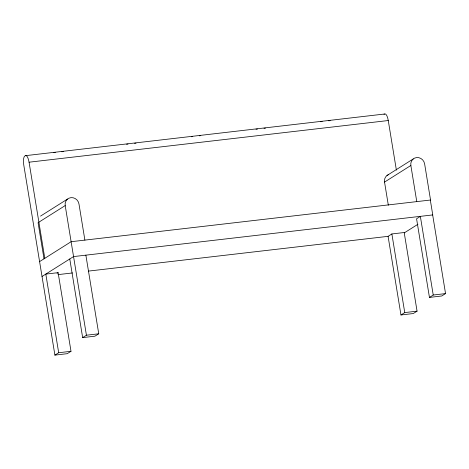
<?xml version="1.0" encoding="UTF-8"?>
<svg xmlns="http://www.w3.org/2000/svg" width="469" height="469" viewBox="0 0 469 469"><rect width="100%" height="100%" fill="white"/><g stroke="black" fill="none" stroke-linecap="round" stroke-linejoin="round"><path stroke-width="0.7" d="M396.387 170.136L388.262 120.533A8.213 2.568 83.4 0 0 384.568 114.014L25.367 155.679L24.769 156.054A7.703 2.409 83.4 0 0 23.767 164.994L54.902 355.115L67.214 353.685L71.001 351.299L58.121 272.665L45.81 274.095L58.684 352.729L54.902 355.115M40.516 216.115L67.636 199.003M84.889 240.11L78.974 203.98A7.299 6.853 57.7 0 0 70.919 197.648A7.299 6.853 57.7 0 0 65.203 205.574L38.083 222.687L44.004 258.818M39.589 261.602L71.118 241.705L430.542 200.017L424.627 163.886A7.299 6.853 57.7 0 0 416.572 157.555A7.299 6.853 57.7 0 0 410.856 165.481L384.539 182.089L388.326 205.211M42.022 276.481L73.557 256.584L432.758 214.919L430.319 200.04M57.042 273.345L58.121 272.665M383.97 114.389L384.568 114.014M69.77 258.97L82.65 337.604L86.431 335.218L98.748 333.787L85.868 255.154M98.748 333.787L94.961 336.179L82.65 337.604M386.972 175.517L413.283 158.909M388.086 236.341L391.873 233.949L404.184 232.524L417.064 311.158L413.283 313.544L400.966 314.975L388.086 236.341L88.512 271.088M404.319 232.864L417.92 224.282M400.966 314.975L404.747 312.589L417.064 311.158M433.233 295.024L420.359 216.385L416.572 218.777L429.452 297.41L433.233 295.024L445.55 293.594L432.67 214.96M445.55 293.594L441.769 295.98L429.452 297.41M53.853 152.683L55.307 152.513M61.849 151.757L63.303 151.587M126.566 144.247L128.019 144.077M134.562 143.321L136.016 143.151M191.282 136.743L192.736 136.573M199.278 135.811L200.732 135.647M255.998 129.233L257.452 129.063M263.994 128.307L265.448 128.137M320.708 121.729L322.162 121.559M328.71 120.803L330.164 120.633M25.367 155.679A8.213 2.568 83.4 0 1 29.06 162.198L388.262 120.533M57.974 274.629L72.519 272.946M58.684 352.729L71.001 351.299M410.856 165.481L416.771 201.611M391.873 233.949L404.747 312.589M65.203 205.574L86.431 335.218M29.06 162.198L44.801 258.313M384.539 182.089A7.299 6.853 57.7 0 1 388.514 174.609"/></g></svg>
